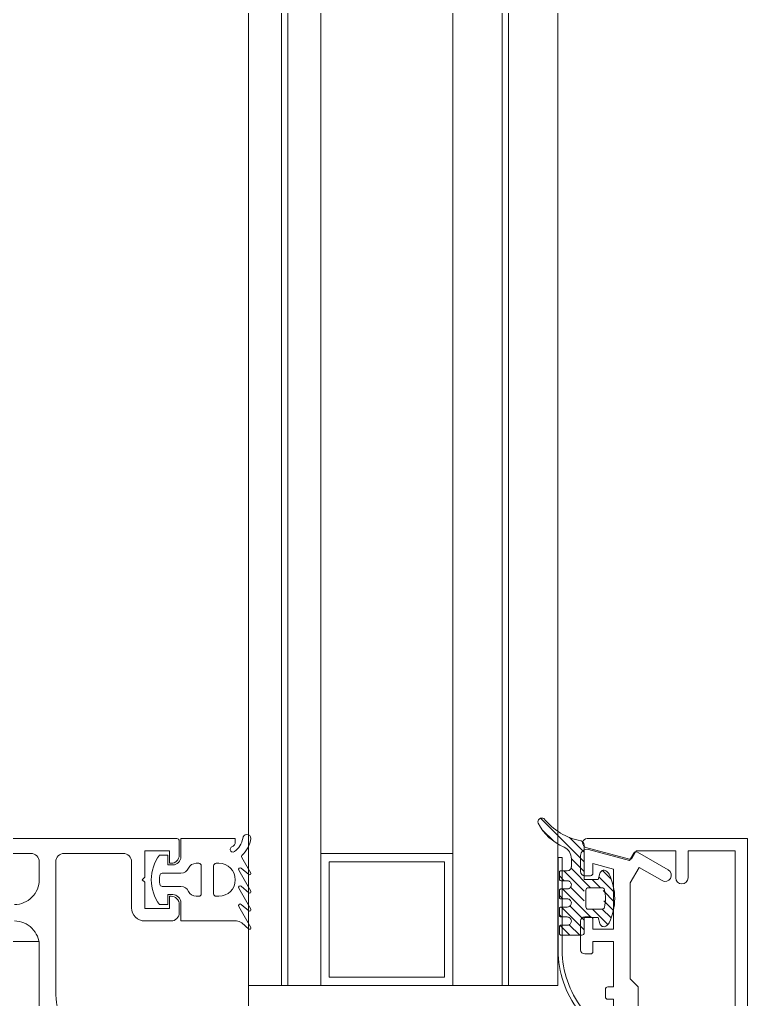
# Model space of a CAD drawing. Extents: x -1299 to 23780, y -3010 to 8106.
# Drawn here: x 16668.67 to 16677.5, y 2004.4 to 2016.29 of the extents above; entities that cross this region are included whole.
import ezdxf

# ---------------------------------------------------------------- set-up
doc = ezdxf.new("R2010")
doc.units = 0
doc.header["$LTSCALE"] = 25
doc.header["$MEASUREMENT"] = 0
doc.linetypes.add('DOT2', pattern=[0.125, 0, -0.125])
doc.linetypes.add('HIDDEN', pattern=[0.375, 0.25, -0.125])
doc.layers.get('0').update_dxf_attribs({"color": 9, "lineweight": 9})
for name, color, linetype, lineweight in [('10', 9, 'Continuous', 9), ('15', 9, 'Continuous', 9), ('20', 9, 'DOT2', 9), ('40', 9, 'Continuous', 9), ('40B', 9, 'Continuous', 9)]:
    doc.layers.add(name, color=color, linetype=linetype, lineweight=lineweight)

# ---------------------------------------------------------------- blocks, each defined once
blk = doc.blocks.new('*U491')
at = {"layer": '10'}
h = blk.add_hatch(dxfattribs=at)
h.set_pattern_fill('LINE', color=256, scale=0.6666666666715167, angle=585.0000000000001, style=0)
h.set_pattern_definition([(134.9999999999999, (54.08257083702352, -143.591873856265), (0.0589255650993077, 0.0589255650993076), [])])
edge = h.paths.add_edge_path()
edge.add_arc((-3.724112742561203, -23.01631543597887), 0.6254947507205308, 382.66119677713436, 422.7999977533498, ccw=False)
edge.add_arc((-3.003038380344435, -22.70189300089169), 0.1615246373840444, 207.0399911032214, 269.8973059514558)
edge.add_line((-3.003327888753744, -22.86341737882685), (-2.922681304442392, -22.86341737882685))
edge.add_line((-2.922681304443868, -22.86341737882685), (-2.908930808625711, -22.86341737882685))
edge.add_line((-2.908930808624234, -22.86341737882685), (-2.901684862210744, -22.86288960382808))
edge.add_line((-2.901684862216654, -22.86288960382717), (-2.894240066035251, -22.86121154462581))
edge.add_line((-2.89424006602934, -22.86121154462671), (-2.886867507665158, -22.85828629342723))
edge.add_line((-2.886867507668114, -22.85828629342632), (-2.879875461587232, -22.85410883462737))
edge.add_line((-2.879875461587232, -22.85410883462737), (-2.873575976287668, -22.84877095602769))
edge.add_line((-2.87357597628619, -22.8487709560286), (-2.868239588628569, -22.8424729618273))
edge.add_line((-2.868239588632889, -22.8424729618273), (-2.864062096215491, -22.83548088202952))
edge.add_line((-2.864062096218333, -22.83548088202952), (-2.861137499516701, -22.82810897802847))
edge.add_line((-2.861137499513858, -22.82810897803029), (-2.858930808635193, -22.8134173788294))
edge.add_line((-2.858930808636671, -22.81341737882758), (-2.858930808636671, -22.73765655195257))
edge.add_line((-2.858930808636671, -22.73765655195257), (-2.858719652597812, -22.73475800855249))
edge.add_line((-2.858719652593379, -22.73475800855158), (-2.858048233911347, -22.73177909955121))
edge.add_line((-2.858048233918737, -22.73177909955121), (-2.856878285160121, -22.72883073455159))
edge.add_line((-2.856878285149888, -22.72883073455159), (-2.855207310770367, -22.72603375855033))
edge.add_line((-2.855207310773323, -22.72603375855124), (-2.853072537707987, -22.72351556675221))
edge.add_line((-2.853072537707987, -22.7235155667513), (-2.850553042926833, -22.72137913555344))
edge.add_line((-2.850553042923991, -22.72137913555344), (-2.847756277106952, -22.71970803055229))
edge.add_line((-2.847756277111386, -22.71970803055319), (-2.844807428515252, -22.71853728395308))
edge.add_line((-2.844807428510932, -22.7185372839549), (-2.838931113808428, -22.71765533115376))
edge.add_line((-2.838931113812748, -22.71765533115104), (-2.758930808629372, -22.71765533115104))
edge.add_line((-2.758930808626416, -22.71765533115104), (-2.756032391351425, -22.71786611695279))
edge.add_line((-2.756032391353016, -22.71786611695279), (-2.75305418802958, -22.71853892175204))
edge.add_line((-2.753054188035378, -22.71853892175295), (-2.750104989276508, -22.71970879255332))
edge.add_line((-2.750104989269345, -22.71970879255514), (-2.747308375308818, -22.7213787063547))
edge.add_line((-2.747308375308818, -22.72137870635379), (-2.744788289945461, -22.72351365955365))
edge.add_line((-2.744788289949894, -22.72351365955365), (-2.742654088432857, -22.72603299335424))
edge.add_line((-2.742654088437177, -22.72603299335333), (-2.740982949017109, -22.72883083275246))
edge.add_line((-2.740982949006991, -22.72883083275337), (-2.73981334778449, -22.73177976195257))
edge.add_line((-2.73981334778449, -22.73177976195166), (-2.738931113803971, -22.73765502595143))
edge.add_line((-2.738931113814203, -22.73765502595143), (-2.738931113814203, -22.81341737882758))
edge.add_line((-2.738931113814203, -22.81341737882758), (-2.738403023035232, -22.82066340542588))
edge.add_line((-2.738403023029434, -22.82066340542497), (-2.736723585627089, -22.82810897802756))
edge.add_line((-2.736723585631409, -22.82810897803029), (-2.733799232594321, -22.83548088203133))
edge.add_line((-2.733799232595799, -22.83548088202952), (-2.729621641494588, -22.8424729618273))
edge.add_line((-2.729621641496066, -22.8424729618273), (-2.724286068658386, -22.8487709560286))
edge.add_line((-2.724286068656908, -22.8487709560286), (-2.717985768559231, -22.85410883462828))
edge.add_line((-2.717985768553319, -22.85410883462737), (-2.710993821127146, -22.85828629342632))
edge.add_line((-2.710993821122826, -22.85828629342632), (-2.703621019108652, -22.86121154462581))
edge.add_line((-2.703621019115928, -22.86121154462671), (-2.688931113816408, -22.86341737882685))
edge.add_line((-2.68893111381493, -22.86341737882685), (-2.681684861214591, -22.86288960382808))
edge.add_line((-2.681684861211635, -22.86288960382717), (-2.674239797427787, -22.86121154462581))
edge.add_line((-2.674239797432107, -22.86121154462671), (-2.666867041154603, -22.85828629342723))
edge.add_line((-2.666867041153238, -22.85828629342632), (-2.659874866789949, -22.85410883462737))
edge.add_line((-2.659874866794268, -22.85410883462737), (-2.653575347814296, -22.84877095602769))
edge.add_line((-2.653575347814296, -22.8487709560286), (-2.648238993837082, -22.8424729618273))
edge.add_line((-2.648238993828329, -22.8424729618273), (-2.644061629686063, -22.83548088202952))
edge.add_line((-2.644061629691748, -22.83548088202952), (-2.641137230910715, -22.82810897802847))
edge.add_line((-2.641137230904917, -22.82810897803029), (-2.638931113808268, -22.8134173788294))
edge.add_line((-2.638931113815658, -22.81341737882758), (-2.638931113815658, -22.73765655195257))
edge.add_line((-2.638931113815658, -22.73765655195257), (-2.638719707636653, -22.73475835975205))
edge.add_line((-2.638719707630855, -22.73475835975114), (-2.63804767151106, -22.7317815903516))
edge.add_line((-2.638047671512424, -22.73178159035251), (-2.636877956406635, -22.72883172455204))
edge.add_line((-2.636877956412547, -22.72883172455295), (-2.635206872959145, -22.7260350083543))
edge.add_line((-2.635206872954825, -22.7260350083543), (-2.633072912453883, -22.72351318895198))
edge.add_line((-2.633072912456839, -22.72351318895108), (-2.630552594793982, -22.72138073015321))
edge.add_line((-2.630552594791026, -22.72138073015231), (-2.627755931012018, -22.71970969915128))
edge.add_line((-2.627755931016451, -22.71970969915128), (-2.624806846955777, -22.71854076575255))
edge.add_line((-2.624806846954413, -22.71854076575437), (-2.618931418994691, -22.717656857154))
edge.add_line((-2.618931418991735, -22.71765685715218), (-2.538931113808359, -22.71765685715218))
edge.add_line((-2.538931113805404, -22.71765685715218), (-2.536032472707404, -22.71786813815197))
edge.add_line((-2.536032472711838, -22.71786813815288), (-2.53305417242899, -22.71854076575346))
edge.add_line((-2.533054172431945, -22.71854076575437), (-2.530105038931139, -22.7197096991531))
edge.add_line((-2.530105038928297, -22.71970969915128), (-2.527308013934373, -22.72138073015231))
edge.add_line((-2.527308013928575, -22.72138073015231), (-2.524788322449182, -22.72351318895017))
edge.add_line((-2.524788322449182, -22.72351318895108), (-2.522653380668941, -22.72603500835339))
edge.add_line((-2.522653380674853, -22.7260350083543), (-2.520982317572305, -22.72883172455295))
edge.add_line((-2.520982317566506, -22.72883172455295), (-2.519812337644964, -22.73178159035342))
edge.add_line((-2.519812337644964, -22.73178159035251), (-2.518929893105507, -22.73765655195257))
edge.add_line((-2.518929893114261, -22.73765655195257), (-2.518929893114261, -22.81341737882758))
edge.add_line((-2.518929893114261, -22.81341737882758), (-2.518401991117286, -22.82066340542588))
edge.add_line((-2.518401991108532, -22.82066340542497), (-2.516722710903252, -22.82810897802756))
edge.add_line((-2.516722710906208, -22.82810897803029), (-2.513798487686756, -22.83548088203133))
edge.add_line((-2.513798487685392, -22.83548088202952), (-2.509620975688392, -22.8424729618273))
edge.add_line((-2.509620975689756, -22.8424729618273), (-2.504285440170463, -22.8487709560286))
edge.add_line((-2.504285440173305, -22.8487709560286), (-2.497985102735412, -22.85410883462828))
edge.add_line((-2.497985102735412, -22.85410883462737), (-2.490993076234133, -22.85828629342632))
edge.add_line((-2.490993076235611, -22.85828629342632), (-2.483620144396525, -22.86121154462581))
edge.add_line((-2.483620144390613, -22.86121154462671), (-2.468929893104757, -22.86341737882685))
edge.add_line((-2.468929893103393, -22.86341737882685), (-2.46168382928505, -22.86288960382808))
edge.add_line((-2.461683829290848, -22.86288960382717), (-2.45423892271134, -22.86121154462581))
edge.add_line((-2.454238922706906, -22.86121154462671), (-2.446866296247037, -22.85828629342723))
edge.add_line((-2.446866296254313, -22.85828629342632), (-2.439874200995234, -22.85410883462737))
edge.add_line((-2.439874200987958, -22.85410883462737), (-2.433574719326372, -22.84877095602769))
edge.add_line((-2.433574719330692, -22.8487709560286), (-2.428238328035092, -22.8424729618273))
edge.add_line((-2.428238328033614, -22.8424729618273), (-2.424060884787138, -22.83548088202952))
edge.add_line((-2.424060884792936, -22.83548088202952), (-2.421136356194267, -22.82810897802847))
edge.add_line((-2.421136356191425, -22.82810897803029), (-2.418929893115715, -22.8134173788294))
edge.add_line((-2.418929893115715, -22.81341737882758), (-2.418929893115715, -22.73765502595143))
edge.add_line((-2.418929893115715, -22.73765502595143), (-2.418718577675179, -22.73475734415206))
edge.add_line((-2.418718577676656, -22.73475734415206), (-2.418047278611368, -22.73177831455269))
edge.add_line((-2.418047278606934, -22.7317783145536), (-2.416877733685794, -22.72882871255388))
edge.add_line((-2.416877733682952, -22.72882871255388), (-2.415206831946591, -22.72603217115284))
edge.add_line((-2.415206831949546, -22.72603217115284), (-2.413072408552181, -22.72351329475532))
edge.add_line((-2.413072408549226, -22.72351329475532), (-2.410552932445455, -22.72137791655223))
edge.add_line((-2.410552932449888, -22.72137791655132), (-2.407756443934147, -22.71970672675252))
edge.add_line((-2.407756443926984, -22.71970672675343), (-2.40480750692069, -22.71853753275173))
edge.add_line((-2.40480750692069, -22.71853753275173), (-2.398931724163446, -22.71765533115285))
edge.add_line((-2.398931724170722, -22.71765533115104), (-2.318931418987347, -22.71765380534998))
edge.add_line((-2.318931418984391, -22.71765380535089), (-2.316033230130813, -22.7178636593535))
edge.add_line((-2.316033230129448, -22.71786365935532), (-2.313054813023825, -22.71853716915484))
edge.add_line((-2.313054813026781, -22.71853716915211), (-2.31010558926772, -22.71970678735306))
edge.add_line((-2.310105589266242, -22.71970678735397), (-2.307309162305102, -22.72137540355197))
edge.add_line((-2.307309162303739, -22.72137540355197), (-2.304788782526031, -22.72351087535299))
edge.add_line((-2.304788782530465, -22.7235108753539), (-2.302654506449414, -22.7260297041521))
edge.add_line((-2.302654506453734, -22.7260297041521), (-2.300982829471365, -22.72882885115359))
edge.add_line((-2.300982829464203, -22.72882885115269), (-2.299812937327089, -22.73177803455201))
edge.add_line((-2.29981293733141, -22.73177803455201), (-2.298930198290292, -22.73765350015401))
edge.add_line((-2.298930198281539, -22.73765350015401), (-2.298930198281539, -22.81341737882758))
edge.add_line((-2.298930198281539, -22.81341737882758), (-2.298402280022799, -22.82066340542588))
edge.add_line((-2.298402280024276, -22.82066340542497), (-2.296722981083405, -22.82810897802756))
edge.add_line((-2.296722981090795, -22.82810897803029), (-2.293798751948713, -22.83548088203133))
edge.add_line((-2.293798751944393, -22.83548088202952), (-2.289621233129821, -22.8424729618273))
edge.add_line((-2.289621233126752, -22.8424729618273), (-2.2842857055237, -22.8487709560286))
edge.add_line((-2.284285705526655, -22.8487709560286), (-2.277985360187074, -22.85410883462828))
edge.add_line((-2.277985360184118, -22.85410883462737), (-2.270993340485858, -22.85828629342632))
edge.add_line((-2.270993340494612, -22.85828629342632), (-2.26362041457088, -22.86121154462581))
edge.add_line((-2.263620414563604, -22.86121154462671), (-2.24893019828238, -22.86341737882685))
edge.add_line((-2.248930198282266, -22.86341737882685), (-2.241684118223986, -22.86288960382808))
edge.add_line((-2.241684118229898, -22.86288960382717), (-2.234239192892971, -22.86121154462581))
edge.add_line((-2.234239192891493, -22.86121154462671), (-2.226866560508995, -22.85828629342723))
edge.add_line((-2.226866560501719, -22.85828629342632), (-2.219874458425067, -22.85410883462737))
edge.add_line((-2.219874458436663, -22.85410883462737), (-2.213574984691319, -22.84877095602769))
edge.add_line((-2.213574984684044, -22.8487709560286), (-2.208238585464926, -22.8424729618273))
edge.add_line((-2.208238585470724, -22.8424729618273), (-2.204061149049096, -22.83548088202952))
edge.add_line((-2.204061149040228, -22.83548088202952), (-2.201136626364188, -22.82810897802847))
edge.add_line((-2.201136626364302, -22.82810897803029), (-2.19893019828595, -22.8134173788294))
edge.add_line((-2.198930198294704, -22.81341737882758), (-2.198930198294704, -22.73763518955184))
edge.add_line((-2.198930198294704, -22.73763518955184), (-2.19871940707236, -22.73473815235139))
edge.add_line((-2.198719407062128, -22.73473815235047), (-2.198048360479845, -22.73176337275072))
edge.add_line((-2.198048360485756, -22.73176337275163), (-2.196880107570962, -22.7288162103514))
edge.add_line((-2.196880107573804, -22.72881621035231), (-2.195211595451098, -22.72601983335517))
edge.add_line((-2.195211595451212, -22.72601983335517), (-2.193079894528011, -22.72350138855291))
edge.add_line((-2.193079894528011, -22.72350138855291), (-2.190563270330414, -22.72136653795497))
edge.add_line((-2.190563270324616, -22.72136653795497), (-2.18776947526652, -22.71969583635473))
edge.add_line((-2.187769475267998, -22.71969583635382), (-2.184823444526557, -22.71852431575189))
edge.add_line((-2.184823444523715, -22.71852431575371), (-2.178951865763849, -22.71763549475418))
edge.add_line((-2.178951865763849, -22.71763549475418), (-2.098951560580474, -22.71755004555507))
edge.add_line((-2.098951560589227, -22.71755004555325), (-2.09605159487404, -22.71775713855186))
edge.add_line((-2.096051594875518, -22.71775713855277), (-2.093071049210323, -22.71842716335414))
edge.add_line((-2.093071049200204, -22.71842716335505), (-2.090118899123751, -22.71959546135531))
edge.add_line((-2.090118899131027, -22.7195954613544), (-2.087318967086446, -22.72126520255369))
edge.add_line((-2.087318967077806, -22.72126520255278), (-2.084796137761657, -22.72339854575421))
edge.add_line((-2.084796137763134, -22.72339854575512), (-2.082658734664676, -22.7259204625534))
edge.add_line((-2.082658734666154, -22.72592046255431), (-2.080985478364425, -22.72871913695326))
edge.add_line((-2.080985478362947, -22.72871913695235), (-2.079814314381167, -22.73166975335517))
edge.add_line((-2.079814314381167, -22.73166975335425), (-2.078930503445974, -22.73754974035274))
edge.add_line((-2.07893050344893, -22.73754974035364), (-2.07893050344893, -22.9892850173037))
edge.add_arc((-2.108930503453109, -22.98928501730279), 0.0299999999983993, 269.99999999999994, 360, ccw=False)
edge.add_line((-2.108930503453109, -23.01928501730163), (-2.293103443119605, -23.01928501730163))
edge.add_line((-2.293103443110965, -23.01928501730163), (-2.293103443110965, -23.18928501730079))
edge.add_line((-2.293103443110965, -23.18928501729988), (-2.218117040009872, -23.20881546617329))
edge.add_arc((-2.230719271549162, -23.25720124673626), 0.0500000000016979, 327.9605935086705, 435.4014640604238, ccw=False)
edge.add_arc((-2.273103443127581, -23.2306761265645), 0.1000000000096152, 296.3877999626419, 327.960593512649, ccw=False)
edge.add_arc((-2.523103443123944, -22.72678501729842), 0.6625000000053745, 243.61220003876122, 296.3877999612387, ccw=False)
edge.add_arc((-2.773103443108595, -23.23067612657633), 0.1000000000019964, 212.0394064820503, 243.6122000308444, ccw=False)
edge.add_arc((-2.815487614687016, -23.25720124673899), 0.0500000000069265, 104.59853593852549, 212.0394064833725, ccw=False)
edge.add_line((-2.828089846221985, -23.20881546617329), (-2.753103443128168, -23.18928501729988))
edge.add_line((-2.753103443125212, -23.18928501729988), (-2.753103443125212, -23.01928501730072))
edge.add_line((-2.753103443125212, -23.01928501730163), (-3.173103443124603, -23.01928501730163))
edge.add_arc((-3.173103443114484, -22.96928501730508), 0.0499999999949068, 193.1597880743703, 269.9999999916623, ccw=False)
edge.add_arc((-3.971133191325122, -23.12469570005305), 0.7630586476258935, 370.8798435970469, 411.3381814125703)
edge.add_arc((-3.451129296104056, -22.50682708006479), 0.0485886091209949, 74.56828593339918, 206.9707303244379, ccw=False)
edge = h.paths.add_edge_path(flags=16)
edge.add_arc((-2.623103443110778, -23.21739425380383), 0.0299999999977899, 179.999999993052, 259.1759609296883, ccw=False)
edge.add_line((-2.653103443115071, -23.2173942538011), (-2.653103443115071, -23.0492850173041))
edge.add_arc((-2.623103443110778, -23.04928501729955), 0.0299999999983993, 90, 180.000000006948, ccw=False)
edge.add_line((-2.623103443110778, -23.01928501730163), (-2.423103443116644, -23.01928501730163))
edge.add_arc((-2.423103443113689, -23.04928501729955), 0.0299999999983993, 359.9999999930519, 450, ccw=False)
edge.add_line((-2.393103443121106, -23.04928501730319), (-2.393103443121106, -23.2173942538002))
edge.add_arc((-2.423103443125398, -23.21739425380383), 0.0300000000056753, 280.82403907031164, 360.000000006948, ccw=False)
edge.add_arc((-2.523103443112233, -22.69436820284318), 0.5624999999791568, 259.1759609414076, 280.82403905859235, ccw=False)
blk.add_line((-1.468840347965794, -18.9468617151615), (-1.468840347965794, -22.6988617151037), dxfattribs=at)
for points in [[(-1.999999999970839, -10.40519760320785), (1.999999999970953, -10.40519760320785), (1.999999999970953, -16.40519760312054), (-1.999999999970839, -16.40519760312054)], [(-1.468840347965794, -21.4228617151266), (-1.468840347965794, -19.82286171511532), (-3.068840347977413, -19.82286171511532), (-3.068840347977413, -21.4228617151266)], [(-1.568840347964339, -21.32286171512533), (-1.568840347964339, -19.92286171511387), (-2.968840347978868, -19.92286171511387), (-2.968840347978868, -21.32286171512533)]]:
    blk.add_lwpolyline(points, close=True, dxfattribs=at)
for points in [[(-2.250000000013812, -16.10519760309671, 0.4142135623730951), (-1.950000000018178, -16.40519760309871), (5.68e-14, -16.40519760309871), (1.950000000018178, -16.40519760309871, 0.4142135623730951), (2.250000000013812, -16.10519760309671)], [(-0.4500000000051046, -17.55519760310471, 0.4142135623730951), (-1.400000000002876, -16.60519760310126), (-2.970000000021912, -16.60519760310126, 0.4142135623730951), (-3.070000000020456, -16.70519760310253), (-3.070000000020456, -17.42519760310552, 0.4142135623730951), (-2.970000000021912, -17.52519760310679), (-2.410000000009119, -17.52519760310679, -0.4142135623730951), (-2.250000000013812, -17.68519760310755), (-2.250000000013812, -18.00519760310999, -0.4142135623730284), (-2.350000000023953, -18.10519760311126), (-2.450000000010902, -18.10519760311126, -0.4142135623730284), (-2.550000000021043, -18.00519760310999), (-2.550000000021043, -17.98519760311228), (-2.40000000001163, -17.98519760311228), (-2.40000000001163, -17.68519760310755), (-2.720000000013953, -17.68519760310755), (-2.750000000018133, -17.6551976031069), (-2.780000000022425, -17.68519760310755), (-3.100000000024748, -17.68519760310482), (-3.100000000024748, -17.98519760310592), (-2.950000000026932, -17.98519760311228), (-2.950000000026932, -18.00519760310999, -0.4142135623730951), (-3.050000000013767, -18.10519760311126), (-3.220000000018274, -18.10519760311126, -0.4142135623735389), (-3.250000000022566, -18.07519760311334), (-3.250000000022566, -16.60519760310126), (-3.250000000022566, -15.53519760308972, -0.4142135623733171)], [(-3.070000000020456, -15.65519760309235), (-3.070000000020456, -16.30519760309744, 0.4142135623730951), (-2.970000000021912, -16.40519760309871), (-2.750000000018133, -16.40519760309871, 0.4142135623730506), (-2.450000000010902, -16.10519760309671)], [(3.250000000022566, -22.70176070672915), (3.250000000022566, -22.75176070672842), (2.451769048941002, -22.75176070672842, 0.1022802633145562), (1.155710994714866, -23.0196858574318, -0.152313128437638), (-8.040716642199999e-05, -23.38013236872848, -0.1523131284414806), (-1.155871809047596, -23.0196858574318, 0.1591083345583949), (-1.844920634288484, -22.75176070672842), (-3.022205836712657, -22.75176070672842), (-3.022205836712657, -22.70176070672915), (-1.843552712754956, -22.70176070672915, -0.1589671073422844), (-1.125793546317083, -22.97969272437058, 0.1520535596540487), (-8.040716642199999e-05, -23.33013236872921, 0.1529437832241588), (1.131308121613585, -22.97576540348928, -0.1026599640168839), (2.451769048941002, -22.70176070672915), (3.250000000022566, -22.70176070672915)], [(-0.8300000000041904, -23.67599121911826), (-1.437573593123886, -23.67599121911826, -0.198912367379658), (-1.458786796570905, -23.66720442255791), (-1.550000000012403, -23.57599121911698), (-2.713397459646273, -23.57599121911698), (-2.901076951569109, -23.68434802431057), (-2.739913552889731, -23.96349121911953, -1), (-2.869817363463937, -24.03849121912208), (-3.085980762135534, -23.66408522988968, -0.414213562373095), (-3.075000000025113, -23.62310446777519), (-2.983419013434001, -23.57023016052062), (-3.117455342180335, -23.06999977156465, -0.4931454260313039), (-3.045320042795367, -22.97599121911389), (-2.850000000016677, -22.97599121911389, -0.4142135623730951), (-2.800000000017405, -23.02599121911317), (-2.800000000017405, -23.09599121911379, -0.4142135623730951), (-2.830000000021698, -23.12599121911444), (-2.947161051960563, -23.12599121911444), (-2.88017375387011, -23.37599121911444), (-2.150000000015268, -23.37599121911444), (-2.150000000015268, -23.12599121911444), (-2.270000000020502, -23.12599121911444, -0.4142135623730951), (-2.300000000013085, -23.09599121911379), (-2.300000000013085, -23.02599121911317, -0.414213562373095), (-2.250000000013812, -22.97599121911389), (-1.90000000000731, -22.97599121911389, -0.4142135623730951), (-1.850000000008037, -23.02599121911317), (-1.850000000008037, -23.09599121911379, -0.4142135623730951), (-1.880000000012216, -23.12599121911444), (-2.00000000001745, -23.12599121911444), (-2.00000000001745, -23.37599121911444), (-1.450000000013858, -23.37599121911444), (-1.450000000013858, -23.30599121911655, -0.414213562373095), (-1.420000000009565, -23.27599121911589), (-1.33000000000851, -23.27599121911589, -0.4142135623730951), (-1.300000000004331, -23.30599121911655), (-1.300000000004331, -23.37599121911444), (1.300000000016041, -23.37599121911444)]]:
    blk.add_lwpolyline(points, format="xyb", dxfattribs=at)
for points in [[(-2.470000841030753, -18.12519784340657, -0.4142135623726288), (-2.570000841036574, -18.02519784340438), (-2.570000841036574, -17.96519784340671), (-2.450000841033954, -17.96519784340671), (-2.450000841033954, -17.86519784340453, 0.3333333333332321), (-3.050000841047051, -17.86519784340453), (-3.050000841047051, -17.96519784340671), (-2.930000841044432, -17.96519784340671), (-2.930000841044432, -18.02519784340438, -0.4142135623730951), (-3.030000841042976, -18.12519784340657), (-3.250000841051416, -18.12519784340657), (-3.250000841051416, -18.78467284872204), (-3.210521446608083, -18.78467284872204, 0.3076847592327314), (-3.15008207709053, -18.74359109725083, -1.128701775593258), (-3.093050200151822, -18.77457037768727, -0.2012120834861351), (-3.251295199175558, -18.87516656883054, 0.9785310008365528), (-3.250821673778602, -18.97519784343058, 0.1612998685772857), (-3.044731790725393, -18.86481259009997, -0.3075716929249019), (-3.022312757575321, -18.86316905927197), (-2.831753973625212, -18.97318822449051, 0.8390996311750223), (-2.812763306976023, -18.95055602928733), (-2.891905644590053, -18.85623786410906, -0.8390996311790603), (-2.866584755722044, -18.82606160383693), (-2.611753973616771, -18.97318822449051, 0.8390996311775001), (-2.592763306967583, -18.95055602928733), (-2.671905644581613, -18.85623786410906, -0.8390996311751685), (-2.64658475572088, -18.82606160383693), (-2.391753973615607, -18.97318822449051, 0.8390996311802112), (-2.372763306966419, -18.95055602928733), (-2.451905644573173, -18.85623786410906, -0.8390996311790603), (-2.42658475571244, -18.82606160383693), (-2.171753973607167, -18.97318822449051, 0.8390996311805551), (-2.152763306957979, -18.95055602928733), (-2.226605285339076, -18.8625545862651, -0.1763269807083487), (-2.250000841029589, -18.79827582529651), (-2.250000841029589, -18.12519784340657)], [(-2.670000841035118, -18.12519784340657), (-2.670000841042394, -17.89859178779261, 0.3750467088369516), (-2.695946786983597, -17.86886697247064, 0.06787888806713), (-2.804054895097408, -17.86886697247064, 0.3750467088364983), (-2.830000841038612, -17.89859178779261), (-2.830000841038612, -18.12519784340657, -0.29821662669872), (-2.890000841043558, -18.21684935730627, 0.2982166266987449), (-2.950000841048507, -18.30850087120962), (-2.950000841048507, -18.34158685996408, 0.4142135623731131), (-2.920000841042393, -18.37158685996292), (-2.580000841038611, -18.37158685996292, 0.4142135623730951), (-2.550000841039775, -18.34158685996408), (-2.550000841039775, -18.30850087120962, 0.2982166266986086), (-2.610000841037447, -18.21684935730627, -0.2982166266982826)], [(-2.950000841048507, -18.55158685996321), (-2.950000841048507, -18.58467284871403, 0.9999999999999428), (-2.550000841039775, -18.58467284871403), (-2.550000841039775, -18.55158685996321, 0.4142135623731684), (-2.580000841038611, -18.52158685996437), (-2.920000841042393, -18.52158685996437, 0.4142135623730951)], [(-3.438200366807848, -22.45999017449412, -0.1769515108642634), (-3.146906667960195, -22.77532408628939, 0.2813571843793212), (-3.003327888753744, -22.86341737882685), (-2.922681304443868, -22.86341737882685), (-2.908930808624234, -22.86341737882685), (-2.901684862216654, -22.86288960382717), (-2.89424006602934, -22.86121154462671), (-2.886867507668114, -22.85828629342632), (-2.879875461587232, -22.85410883462737), (-2.87357597628619, -22.8487709560286), (-2.868239588632889, -22.8424729618273), (-2.864062096218333, -22.83548088202952), (-2.861137499513858, -22.82810897803029), (-2.858930808636671, -22.81341737882758), (-2.858930808636671, -22.73765655195257), (-2.858719652593379, -22.73475800855158), (-2.858048233918737, -22.73177909955121), (-2.856878285149888, -22.72883073455159), (-2.855207310773323, -22.72603375855124), (-2.853072537707987, -22.7235155667513), (-2.850553042923991, -22.72137913555344), (-2.847756277111386, -22.71970803055319), (-2.844807428510932, -22.7185372839549), (-2.838931113812748, -22.71765533115104), (-2.758930808626416, -22.71765533115104), (-2.756032391353016, -22.71786611695279), (-2.753054188035378, -22.71853892175295), (-2.750104989269345, -22.71970879255514), (-2.747308375308818, -22.72137870635379), (-2.744788289949894, -22.72351365955365), (-2.742654088437177, -22.72603299335333), (-2.740982949006991, -22.72883083275337), (-2.73981334778449, -22.73177976195166), (-2.738931113814203, -22.73765502595143), (-2.738931113814203, -22.81341737882758), (-2.738403023029434, -22.82066340542497), (-2.736723585631409, -22.82810897803029), (-2.733799232595799, -22.83548088202952), (-2.729621641496066, -22.8424729618273), (-2.724286068656908, -22.8487709560286), (-2.717985768553319, -22.85410883462737), (-2.710993821122826, -22.85828629342632), (-2.703621019115928, -22.86121154462671), (-2.68893111381493, -22.86341737882685), (-2.681684861211635, -22.86288960382717), (-2.674239797432107, -22.86121154462671), (-2.666867041153238, -22.85828629342632), (-2.659874866794268, -22.85410883462737), (-2.653575347814296, -22.8487709560286), (-2.648238993828329, -22.8424729618273), (-2.644061629691748, -22.83548088202952), (-2.641137230904917, -22.82810897803029), (-2.638931113815658, -22.81341737882758), (-2.638931113815658, -22.73765655195257), (-2.638719707630855, -22.73475835975114), (-2.638047671512424, -22.73178159035251), (-2.636877956412547, -22.72883172455295), (-2.635206872954825, -22.7260350083543), (-2.633072912456839, -22.72351318895108), (-2.630552594791026, -22.72138073015231), (-2.627755931016451, -22.71970969915128), (-2.624806846954413, -22.71854076575437), (-2.618931418991735, -22.71765685715218), (-2.538931113805404, -22.71765685715218), (-2.536032472711838, -22.71786813815288), (-2.533054172431945, -22.71854076575437), (-2.530105038928297, -22.71970969915128), (-2.527308013928575, -22.72138073015231), (-2.524788322449182, -22.72351318895108), (-2.522653380674853, -22.7260350083543), (-2.520982317566506, -22.72883172455295), (-2.519812337644964, -22.73178159035251), (-2.518929893114261, -22.73765655195257), (-2.518929893114261, -22.81341737882758), (-2.518401991108532, -22.82066340542497), (-2.516722710906208, -22.82810897803029), (-2.513798487685392, -22.83548088202952), (-2.509620975689756, -22.8424729618273), (-2.504285440173305, -22.8487709560286), (-2.497985102735412, -22.85410883462737), (-2.490993076235611, -22.85828629342632), (-2.483620144390613, -22.86121154462671), (-2.468929893103393, -22.86341737882685), (-2.461683829290848, -22.86288960382717), (-2.454238922706906, -22.86121154462671), (-2.446866296254313, -22.85828629342632), (-2.439874200987958, -22.85410883462737), (-2.433574719330692, -22.8487709560286), (-2.428238328033614, -22.8424729618273), (-2.424060884792936, -22.83548088202952), (-2.421136356191425, -22.82810897803029), (-2.418929893115715, -22.81341737882758), (-2.418929893115715, -22.73765502595143), (-2.418718577676656, -22.73475734415206), (-2.418047278606934, -22.7317783145536), (-2.416877733682952, -22.72882871255388), (-2.415206831949546, -22.72603217115284), (-2.413072408549226, -22.72351329475532), (-2.410552932449888, -22.72137791655132), (-2.407756443926984, -22.71970672675343), (-2.40480750692069, -22.71853753275173), (-2.398931724170722, -22.71765533115104), (-2.318931418984391, -22.71765380535089), (-2.316033230129448, -22.71786365935532), (-2.313054813026781, -22.71853716915211), (-2.310105589266242, -22.71970678735397), (-2.307309162303739, -22.72137540355197), (-2.304788782530465, -22.7235108753539), (-2.302654506453734, -22.7260297041521), (-2.300982829464203, -22.72882885115269), (-2.29981293733141, -22.73177803455201), (-2.298930198281539, -22.73765350015401), (-2.298930198281539, -22.81341737882758), (-2.298402280024276, -22.82066340542497), (-2.296722981090795, -22.82810897803029), (-2.293798751944393, -22.83548088202952), (-2.289621233126752, -22.8424729618273), (-2.284285705526655, -22.8487709560286), (-2.277985360184118, -22.85410883462737), (-2.270993340494612, -22.85828629342632), (-2.263620414563604, -22.86121154462671), (-2.248930198282266, -22.86341737882685), (-2.241684118229898, -22.86288960382717), (-2.234239192891493, -22.86121154462671), (-2.226866560501719, -22.85828629342632), (-2.219874458436663, -22.85410883462737), (-2.213574984684044, -22.8487709560286), (-2.208238585470724, -22.8424729618273), (-2.204061149040228, -22.83548088202952), (-2.201136626364302, -22.82810897803029), (-2.198930198294704, -22.81341737882758), (-2.198930198294704, -22.73763518955184), (-2.198719407062128, -22.73473815235047), (-2.198048360485756, -22.73176337275163), (-2.196880107573804, -22.72881621035231), (-2.195211595451212, -22.72601983335517), (-2.193079894528011, -22.72350138855291), (-2.190563270324616, -22.72136653795497), (-2.187769475267998, -22.71969583635382), (-2.184823444523715, -22.71852431575371), (-2.178951865763849, -22.71763549475418), (-2.098951560589227, -22.71755004555325), (-2.096051594875518, -22.71775713855277), (-2.093071049200204, -22.71842716335505), (-2.090118899131027, -22.7195954613544), (-2.087318967077806, -22.72126520255278), (-2.084796137763134, -22.72339854575512), (-2.082658734666154, -22.72592046255431), (-2.080985478362947, -22.72871913695235), (-2.079814314381167, -22.73166975335425), (-2.07893050344893, -22.73754974035364), (-2.07893050344893, -22.98928501730279, -0.4142135623730951), (-2.108930503453109, -23.01928501730163), (-2.293103443110965, -23.01928501730163), (-2.293103443110965, -23.18928501729988), (-2.218117040014192, -23.20881546617329, -0.5064562203475484), (-2.188335099970743, -23.28372636691074, -0.1386404725579098), (-2.228658998678554, -23.32025676822104, -0.2344355629253235), (-2.817547887569219, -23.32025676822104, -0.1386404725578748), (-2.857871786265433, -23.28372636691074, -0.5064562203477827), (-2.828089846221985, -23.20881546617329), (-2.753103443125212, -23.18928501729988), (-2.753103443125212, -23.01928501730163), (-3.17310344312608, -23.01928501730163, -0.3484335912023162), (-3.221790389448585, -22.980668393634, 0.1783897654075296), (-3.494433326945056, -22.52886372792, -0.6519069970241193)], [(-3.100000000024748, -24.85000000000218), (-3.100000000024748, -24.2799999999952), (-2.775000000017769, -24.2799999999952, 1), (-2.775000000017769, -24.12999999999738), (-3.100000000024748, -24.12999999999738), (-3.100000000024748, -23.64999999999418), (-3.015000000028237, -23.60092522711239, 0.3394542588633759), (-3.001022225237022, -23.5671798936537), (-3.142097225949044, -23.04068082327649, 0.8769764629927569), (-3.250000000022566, -23.05488649297604), (-3.250000000022566, -25), (3.250000000022566, -25), (3.250000000022566, -23.05488649297604, 0.8769764629927564), (3.142097225960753, -23.04068082327649), (3.001022225237136, -23.5671798936537, 0.3394542588633762), (3.015000000028351, -23.60092522711239), (3.100000000024748, -23.64999999999418), (3.100000000024748, -24.12999999999738), (2.775000000017882, -24.12999999999738, 0.9999999999999996), (2.775000000017882, -24.2799999999952), (3.100000000024748, -24.2799999999952), (3.100000000024748, -24.85000000000218)], [(-2.628737245927425, -23.26646505160807, -0.3599036719487125), (-2.653103443115071, -23.23699879521701), (-2.653103443115071, -23.06888955871909, -0.4142135623730951), (-2.623103443110778, -23.03888955871753), (-2.423103443113689, -23.03888955871753, -0.4142135623732201), (-2.393103443121106, -23.06888955871909), (-2.393103443121106, -23.23699879521701, -0.3599036719487126), (-2.417469640308752, -23.26646505160807, -0.0947394902351546)], [(-2.628737245927425, -23.26646505160807, -0.3599036719487125), (-2.653103443115071, -23.23699879521701), (-2.653103443115071, -23.06888955871909, -0.4142135623730951), (-2.623103443110778, -23.03888955871753), (-2.423103443113689, -23.03888955871753, -0.4142135623732201), (-2.393103443121106, -23.06888955871909), (-2.393103443121106, -23.23699879521701, -0.3599036719487126), (-2.417469640308752, -23.26646505160807, -0.0947394902351546)]]:
    blk.add_lwpolyline(points, format="xyb", close=True, dxfattribs=at)
at = {"layer": '15'}
for p, q in [((-1.468840347965794, -18.9468617151615), (-204.7938307795591, -18.9468617151615)), ((-1.468840347965794, -19.34686171515932), (-204.7938307795591, -19.34686171515932)), ((-1.468840347965794, -19.4228617151557), (-204.7938307795591, -19.4228617151557)), ((-1.468840347965794, -19.82286171514988), (-204.7938307795591, -19.82286171514988)), ((-1.468840347965794, -21.4228617151266), (-204.7938307795591, -21.4228617151266)), ((-1.468840347965794, -22.02286171511514), (-204.7938307795591, -22.02286171511514)), ((-1.468840347965794, -22.09886171511243), (-204.7938307795591, -22.09886171511243)), ((-1.468840347965794, -22.6988617151037), (-204.7938307795591, -22.6988617151037))]:
    blk.add_line(p, q, dxfattribs=at)
blk = doc.blocks.new('p-2. kat planı')
at = {"layer": '20', "linetype": 'HIDDEN'}
blk.add_lwpolyline([(16671.48666275984, 2158.025554581513, 0.152192309756974), (13054.42480239587, 1065.279036370582, 0.152192309756974)], format="xyb", dxfattribs=at)
at = {"layer": '40'}
blk.add_lwpolyline([(13054.42480239587, 704.1492713770602, -0.0307912674990788), (13682.75222502335, 1104.544368401031), (13576.46428276446, 1296.454045116705, -0.0240133813455818), (14116.7769398936, 1562.653492989939), (14175.15834395182, 1426.958816706072), (14212.0854067375, 1442.777362041979), (14154.0856106651, 1578.714761642335, -0.0231673975725601), (14698.58632567373, 1781.774997277032), (14742.74441035162, 1640.763019038328), (14781.90521009764, 1653.342038446197), (14736.68557170529, 1793.871863291762, -0.0232284966874527), (15300.09229707288, 1942.428505990625), (15330.54561558461, 1797.880690274516), (15369.84319578119, 1806.215216479071), (15339.15677774364, 1950.680405570238, -0.0240005663370059), (15933.75986811055, 2044.810119504055), (15957.62729592463, 1826.734910972085, -0.0295348789321139), (16671.44686171415, 1862.426596065499), (16671.44686171415, 2206.093578242191), (16650.49999999928, 2206.093722447851, 0.1499724859734736), (13055.865034053, 1124.026759730732), (13054.42480239587, 1124.02675851708)], format="xyb", close=True, dxfattribs=at)
at = {"layer": '40B'}
blk.add_lwpolyline([(13052.49999999928, 1837.500000004656), (13052.49999999928, 1065.502548781358), (13054.42480239587, 1065.502548781358, -0.1521855926196576), (16671.44686171444, 2158.21095216628), (16671.44686171444, 2226.093571196794), (16672.49999999928, 2226.093571196794), (16672.49999999928, 2372.500000004704), (15944.99999999205, 2372.500000004704), (15944.99999999205, 2365.000004310688), (14187.49999999982, 2363.00000431069), (14187.49999999912, 2825.00000000466), (13845.00000016377, 2825.00000000466), (13845.00000016377, 1845.000000004657), (13845.00000016377, 1837.500000004656)], format="xyb", close=True, dxfattribs=at)
at = {"layer": '10', "xscale": -1, "rotation": 90}
blk.add_blockref('*U491', (16652.49999999928, 2003.099747266057), dxfattribs=at)

msp = doc.modelspace()

# ---------------------------------------------------------------- block references
msp.add_blockref('p-2. kat planı', (0, 0))

doc.saveas('drawing.dxf')
